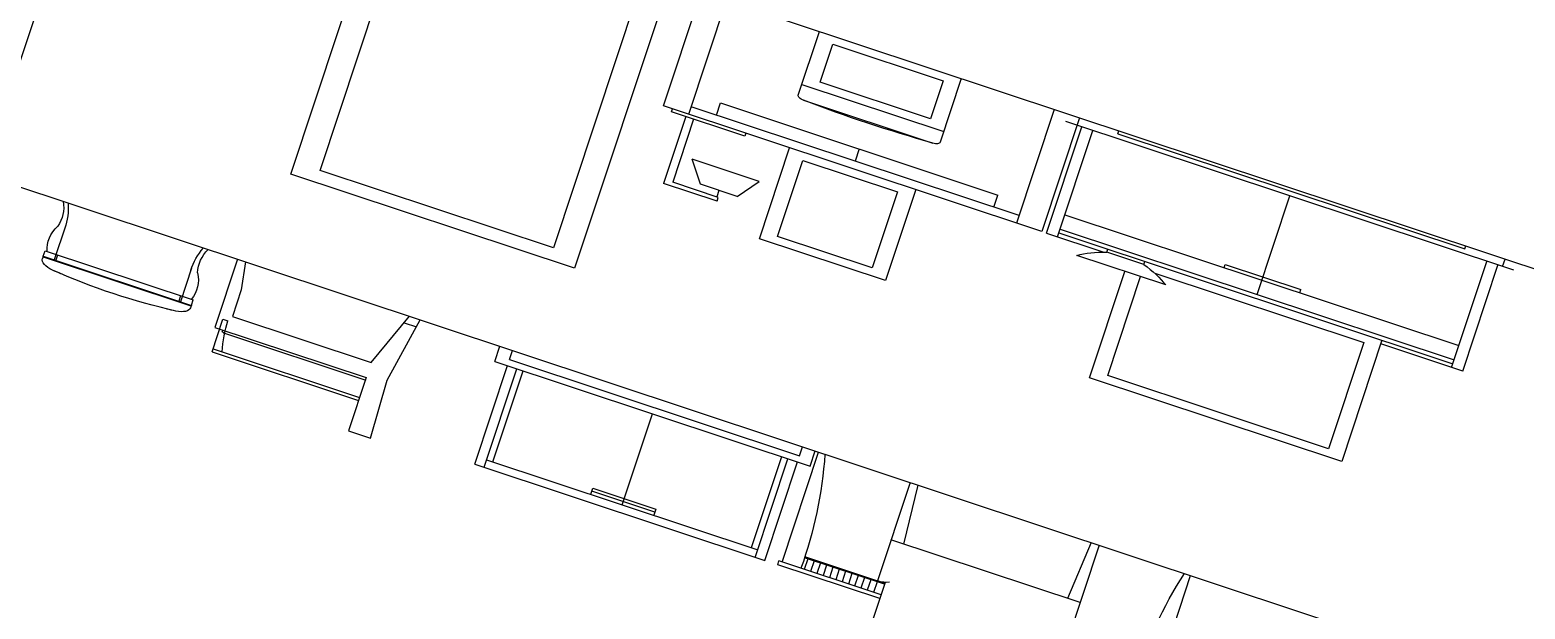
# Model space of a CAD drawing. Header units: millimetres. Extents: x -36495272392165 to 352544598049420, y -228287860276617 to 83349.
# Drawn here: x 109497513363658 to 188000250837152, y -80703312301537 to -50302484307522 of the extents above; entities that cross this region are included whole.
import ezdxf

# ---------------------------------------------------------------- set-up
doc = ezdxf.new("R2010")
doc.units = ezdxf.units.MM
doc.header["$MEASUREMENT"] = 0

# ---------------------------------------------------------------- blocks, each defined once
blk = doc.blocks.new('working_place (2)')
for p, q in [((9834.6, 3174.3), (9834.6, 3465.8)), ((8157.7, 2981.7), (8157.7, 3333)), ((8157.7, 3333), (8227.7, 3331.7)), ((8227.7, 3331.7), (8220.4, 2955.2)), ((8549.7, 3281.7), (8549.7, 2631.7)), ((8549.7, 3281.7), (9469.7, 3281.7)), ((8579.7, 3281.7), (8579.7, 2631.7)), ((9439.7, 3281.7), (9439.7, 2631.7)), ((9469.7, 3281.7), (9469.7, 2631.7)), ((9510.9, 3281.7), (9510.9, 3256.7)), ((9834.6, 3281.7), (9510.9, 3281.7)), ((9834.6, 3256.7), (9510.9, 3256.7)), ((9520.9, 3256.7), (9520.9, 2531.7)), ((9590.9, 3186.7), (9590.9, 3256.7)), ((9610.9, 3186.7), (9610.9, 3256.7)), ((9630.9, 3186.7), (9630.9, 3256.7)), ((9650.9, 3186.7), (9650.9, 3256.7)), ((9670.9, 3186.7), (9670.9, 3256.7)), ((9690.9, 3186.7), (9690.9, 3256.7)), ((9710.9, 3186.7), (9710.9, 3256.7)), ((9730.9, 3186.7), (9730.9, 3256.7)), ((9750.9, 3186.7), (9750.9, 3256.7)), ((9770.9, 3186.7), (9770.9, 3256.7)), ((9790.9, 3186.7), (9790.9, 3256.7)), ((9810.9, 3186.7), (9810.9, 3256.7)), ((10700.9, 3256.7), (10700.9, 2531.7)), ((8579.7, 3231.7), (9439.7, 3231.7)), ((8599.7, 3231.7), (8599.7, 2631.7)), ((8909.7, 3231.7), (8909.7, 3191.7)), ((9009.7, 3231.7), (9009.7, 2631.7)), ((9419.7, 3231.7), (9419.7, 2631.7)), ((9834.6, 3186.7), (9580.9, 3186.7)), ((9834.6, 3181.7), (9580.9, 3181.7)), ((9810.9, 2531.7), (9810.9, 3180.3)), ((10410.9, 2531.7), (10410.9, 3180.3)), ((7692.7, 3131.7), (7692.7, 2916)), ((7692.7, 3131.7), (8157.7, 3131.7)), ((7692.7, 3111.7), (8157.7, 3111.7)), ((8223.5, 3111.7), (8223.9, 3111.7)), ((7677.7, 2531.7), (7677.7, 2981.7)), ((7677.7, 2981.7), (8157.7, 2981.7)), ((7702.7, 2981.7), (7702.7, 2991.7)), ((7707.7, 2996.7), (8159.2, 2996.7)), ((8220.4, 2955.2), (8257.4, 2531.7)), ((7119.9, 2896.7), (7119.9, 2912.6)), ((7119.9, 2901.7), (7588.7, 2901.7)), ((7119.9, 2896.7), (7120.4, 2861.7)), ((7119.9, 2896.7), (7587.3, 2896.7)), ((7154.9, 2675.6), (7154.9, 2896.7)), ((7159.9, 2861.7), (7159.9, 2896.7)), ((7549.9, 2861.7), (7549.9, 2896.7)), ((7554.9, 2675.6), (7554.9, 2896.7)), ((7589.9, 2896.7), (7589.4, 2861.7)), ((7589.9, 2896.7), (7589.9, 2912.6)), ((7692.7, 2916), (7708.7, 2916)), ((7717.7, 2881.7), (8157.7, 2881.7)), ((7717.7, 2706.7), (7717.7, 2881.7)), ((8157.7, 2881.7), (8223.7, 2531.7)), ((10410.9, 2910.3), (9810.9, 2910.3)), ((9835.9, 2531.8), (9850.9, 2910.3)), ((10385.9, 2531.8), (10370.9, 2910.3)), ((7120.4, 2861.7), (7589.4, 2861.7)), ((7702.7, 2531.7), (7717.7, 2706.7)), ((8509.7, 2631.7), (8509.7, 2531.7)), ((8509.7, 2631.7), (9509.7, 2631.7)), ((9509.7, 2631.7), (9509.7, 2531.7)), ((8214.2, 2581.7), (8253.1, 2581.7)), ((8549.7, 2591.7), (8549.7, 2531.7)), ((8549.7, 2591.7), (9469.7, 2591.7)), ((9469.7, 2591.7), (9469.7, 2531.7)), ((46.1, 2531.7), (20372.3, 2531.7)), ((8569.4, 1841.7), (7829.4, 1841.7)), ((7829.4, 1841.7), (7829.4, 111.7)), ((8569.4, 111.7), (8569.4, 1841.7)), ((8823.3, 801.7), (8823.3, 1242)), ((8992.9, 1242), (8823.3, 1242)), ((8848.3, 801.7), (8848.3, 1217)), ((8992.9, 1217), (8848.3, 1217)), ((8987.9, 1174), (8987.9, 1217)), ((8992.9, 1242), (8992.9, 1217)), ((8929.8, 1174), (8881.4, 1041.2)), ((9045.9, 1174), (8929.8, 1174)), ((9045.9, 1174), (9094.3, 1041.2)), ((9094.3, 1041.2), (8881.4, 1041.2)), ((10354.2, 855.2), (10072.5, 855.2)), ((9949.4, 781.7), (8749.4, 781.7)), ((8749.4, 781.7), (8749.4, 31.7)), ((8777.6, 801.7), (8777.6, 781.7)), ((9010.4, 801.7), (8777.6, 801.7)), ((8829.4, 781.7), (8829.4, 31.7)), ((9010.4, 781.7), (9010.4, 801.7)), ((9869.4, 31.7), (9869.4, 781.7)), ((9949.4, 31.7), (9949.4, 781.7)), ((9964.4, 781.7), (9964.4, 81.7)), ((9964.4, 781.7), (10146.6, 781.7)), ((9999.4, 781.7), (9999.4, 81.7)), ((10271.9, 776.2), (10154.9, 776.2)), ((10154.9, 776.2), (10154.9, 756.7)), ((10271.9, 776.2), (10271.9, 756.7)), ((11284.4, 781.7), (11024.4, 781.7)), ((11249.4, 781.7), (11249.4, 81.7)), ((11284.4, 781.7), (11284.4, 81.7)), ((9869.4, 731.7), (8829.4, 731.7)), ((9999.4, 756.7), (11249.4, 756.7)), ((9999.4, 731.7), (11249.4, 731.7)), ((10624.4, 731.7), (10624.4, 81.7)), ((9999.4, 636.7), (11249.4, 636.7)), ((10504.4, 636.7), (10504.4, 616.7)), ((10744.4, 636.7), (10744.4, 616.7)), ((10504.4, 616.7), (10744.4, 616.7)), ((9124.4, 451.7), (9124.4, 31.7)), ((11334.4, 81.7), (9914.4, 81.7)), ((10074.4, 51.7), (10074.4, 31.7)), ((10074.4, 51.7), (11174.4, 51.7)), ((11174.4, 51.7), (11174.4, 31.7)), ((11299.4, 81.7), (11299.4, 31.7)), ((46.1, 31.7), (20372.3, 31.7))]:
    blk.add_line(p, q)
for points in [[(8909.7, 3191.7), (9109.7, 3191.7), (9109.7, 3231.7)], [(9109.7, 3211.7), (8909.7, 3211.7)], [(8649.4, 31.7), (8649.4, 1921.7), (7749.4, 1921.7), (7749.4, 31.7)], [(11024.4, 756.7), (11024.4, 1556.7), (10224.4, 1556.7), (10224.4, 855.2)], [(10311.7, 806.7), (10974.4, 806.7), (10974.4, 1506.7), (10274.4, 1506.7), (10274.4, 855.2)], [(9549.4, 781.7), (9549.4, 1381.7), (9149.4, 1381.7), (9149.4, 781.7)], [(8909.4, 731.7), (8909.4, 651.7)], [(9349.4, 651.7), (9349.4, 731.7)], [(9789.4, 731.7), (9789.4, 651.7)], [(8909.4, 651.7), (9789.4, 651.7)], [(9144.4, 471.7), (9554.4, 471.7)], [(9574.4, 31.7), (9574.4, 451.7)], [(9124.4, 381.7), (9574.4, 381.7)]]:
    blk.add_lwpolyline(points)
for points in [[(6169, 1121.7), (6869, 1121.7), (6869, 1921.7), (6169, 1921.7)], [(9199.4, 831.7), (9499.4, 831.7), (9499.4, 1331.7), (9199.4, 1331.7)], [(9174.4, 81.7), (9524.4, 81.7), (9524.4, 331.7), (9174.4, 331.7)]]:
    blk.add_lwpolyline(points, close=True)
for points in [[(9144.4, 471.7, 0.414214), (9124.4, 451.7)], [(9574.4, 451.7, 0.414214), (9554.4, 471.7)]]:
    blk.add_lwpolyline(points, format="xyb")
for centre, radius, start, end in [((4084.9, 3193.7), 5496.1, 353.0819, 0.6567), ((16137, 3193.7), 5496.1, 179.3433, 186.9181), ((9810.9, 3130.3), 50, 43.3159, 90), ((9299.3, 2908), 1590.7, 172.6421, 179.7112), ((7354.9, 2024.6), 957.1, 78.188, 101.812), ((7707.7, 2991.7), 5, 90, 180), ((7169.9, 2912.6), 50, 102.6107, 180), ((7342.4, 2141.6), 840.1, 100.6568, 102.6107), ((7367.4, 2141.6), 840.1, 77.3893, 79.3432), ((7539.9, 2912.6), 50, 0, 77.3893), ((7504.8, 2791.5), 385.1, 169.495, 195.1526), ((7205, 2791.5), 385.1, 344.8474, 10.505), ((6708.5, 2632.9), 428.6, 346.3375, 7.7642), ((6367.2, 2681.9), 787.7, 349.0042, 0.4606), ((8342.6, 2681.9), 787.7, 179.5394, 190.9958), ((8001.3, 2632.9), 428.6, 172.2358, 193.6625), ((10312, 1022.5), 292.2, 214.9358, 237.4604), ((10114.7, 1022.5), 292.2, 302.5396, 325.0642), ((9349.4, -1624.6), 2106.2, 84.4146, 95.5854)]:
    blk.add_arc(centre, radius, start, end)

msp = doc.modelspace()

# ---------------------------------------------------------------- block references
at = {"color": 7, "xscale": -17440635077.23526, "yscale": 8388791957.977852, "zscale": 17440635077.23526, "rotation": 161.6396296788874}
msp.add_blockref('working_place (2)', (-18538461.3, -8837506.7), dxfattribs=at)

doc.saveas('drawing.dxf')
